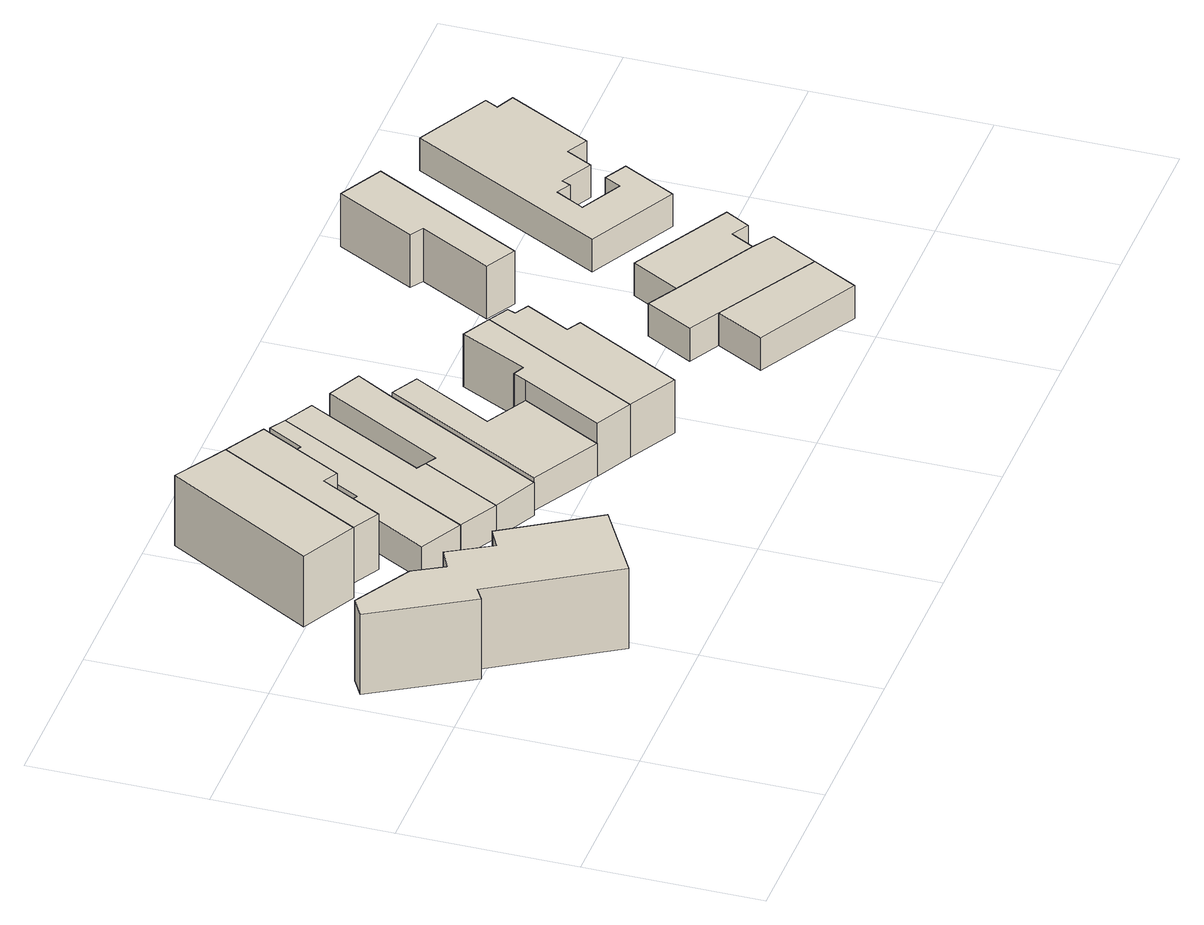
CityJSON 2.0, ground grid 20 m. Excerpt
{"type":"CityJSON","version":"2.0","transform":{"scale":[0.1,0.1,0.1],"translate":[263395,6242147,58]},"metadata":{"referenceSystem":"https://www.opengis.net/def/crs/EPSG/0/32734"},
"CityObjects":{
"building1":{"type":"Building","attributes":{"address":"4 Worcester Road Walmer Estate Cape Town","building":"house","building:levels":"2","footprint":{"type":"Polygon"},"plus_code":"C5XHXQXR+XCW","ground_height":63.74,"building_height":6.9,"roof_height":70.64},"geometry":[{"type":"Solid","lod":"1","boundaries":[[[[0,1,2,3]],[[1,4,5,2]],[[4,6,7,5]],[[6,8,9,7]],[[8,10,11,9]],[[10,12,13,11]],[[12,14,15,13]],[[14,16,17,15]],[[16,18,19,17]],[[18,20,21,19]],[[20,0,3,21]],[[3,2,5,7,9,11,13,15,17,19,21]],[[20,18,16,14,12,10,8,6,4,1,0]]]]}]},
"building2":{"type":"Building","attributes":{"address":"7 Worcester Road Walmer Estate Cape Town","building":"house","building:levels":"2","footprint":{"type":"Polygon"},"plus_code":"C5XPXWXF+XRR","ground_height":61.11,"building_height":6.9,"roof_height":68.01},"geometry":[{"type":"Solid","lod":"1","boundaries":[[[[22,23,24,25]],[[23,26,27,24]],[[26,28,29,27]],[[28,22,25,29]],[[25,24,27,29]],[[28,26,23,22]]]]}]},
"building3":{"type":"Building","attributes":{"address":"9 Worcester Road Walmer Estate Cape Town","building":"house","building:levels":"2","footprint":{"type":"Polygon"},"plus_code":"C6X4X2X3+X7V","ground_height":61.11,"building_height":6.9,"roof_height":68.01},"geometry":[{"type":"Solid","lod":"1","boundaries":[[[[30,31,25,24]],[[31,32,33,25]],[[32,34,35,33]],[[34,36,37,35]],[[36,38,39,37]],[[38,30,24,39]],[[24,25,33,35,37,39]],[[38,36,34,32,31,30]]]]}]},
"building4":{"type":"Building","attributes":{"address":"11 Worcester Road Walmer Estate Cape Town","building":"house","building:levels":"1","footprint":{"type":"Polygon"},"plus_code":"C6X7X6XH+XQW","ground_height":61.11,"building_height":4.1,"roof_height":65.21},"geometry":[{"type":"Solid","lod":"1","boundaries":[[[[40,41,42,43]],[[41,44,45,42]],[[44,46,47,45]],[[46,48,49,47]],[[48,50,51,49]],[[50,52,53,51]],[[52,54,55,53]],[[54,40,43,55]],[[43,42,45,47,49,51,53,55]],[[54,52,50,48,46,44,41,40]]]]}]},
"building5":{"type":"Building","attributes":{"address":"13 Worcester Road Walmer Estate Cape Town","building":"house","building:levels":"1","footprint":{"type":"Polygon"},"plus_code":"C6XGXXXP+XXR","ground_height":61.11,"building_height":4.1,"roof_height":65.21},"geometry":[{"type":"Solid","lod":"1","boundaries":[[[[40,56,57,43]],[[56,58,59,57]],[[58,60,61,59]],[[60,62,63,61]],[[62,41,42,63]],[[41,40,43,42]],[[43,57,59,61,63,42]],[[41,62,60,58,56,40]]]]}]},
"building6":{"type":"Building","attributes":{"address":"15 Walmer Estate Cape Town","building":"house","building:levels":"1","footprint":{"type":"Polygon"},"plus_code":"C6XRXFXJ+XCR","ground_height":61.11,"building_height":4.1,"roof_height":65.21},"geometry":[{"type":"Solid","lod":"1","boundaries":[[[[64,65,66,67]],[[65,68,69,66]],[[68,70,71,69]],[[70,72,73,71]],[[72,58,59,73]],[[58,56,57,59]],[[56,64,67,57]],[[67,66,69,71,73,59,57]],[[56,58,72,70,68,65,64]]]]}]},
"building7":{"type":"Building","attributes":{"address":"17 Worcester Road Walmer Estate Cape Town","building":"house","building:levels":"1","footprint":{"type":"Polygon"},"plus_code":"C6XVXMX4+XFR","ground_height":61.67,"building_height":4.1,"roof_height":65.77},"geometry":[{"type":"Solid","lod":"1","boundaries":[[[[74,75,67,76,77,66]],[[75,78,79,76,67]],[[78,80,81,79]],[[80,82,83,81]],[[82,84,85,83]],[[84,74,66,77,85]],[[77,76,79,81,83,85]],[[84,82,80,78,75,74]]]]}]},
"building8":{"type":"Building","attributes":{"address":"19 Worcester Road Walmer Estate Cape Town","building":"house","building:levels":"1","footprint":{"type":"Polygon"},"plus_code":"C7X5XQX5+XVV","ground_height":64.19,"building_height":4.1,"roof_height":68.29},"geometry":[{"type":"Solid","lod":"1","boundaries":[[[[80,78,79,86,87,81]],[[78,88,89,86,79]],[[88,90,91,89]],[[90,92,93,91]],[[92,94,95,93]],[[94,96,97,95]],[[96,80,81,87,97]],[[87,86,89,91,93,95,97]],[[96,94,92,90,88,78,80]]]]}]},
"building9":{"type":"Building","attributes":{"address":"21 Worcester Road Walmer Estate Cape Town","building":"house","building:levels":"1","footprint":{"type":"Polygon"},"plus_code":"C7XCXWXW+X3W","ground_height":64.19,"building_height":4.1,"roof_height":68.29},"geometry":[{"type":"Solid","lod":"1","boundaries":[[[[88,98,99,89]],[[98,100,101,99]],[[100,102,103,101]],[[102,104,105,103]],[[104,106,107,105]],[[106,108,109,107]],[[108,90,91,109]],[[90,88,89,91]],[[89,99,101,103,105,107,109,91]],[[90,108,106,104,102,100,98,88]]]]}]},
"building10":{"type":"Building","attributes":{"address":"23A Worcester Road Walmer Estate Cape Town","building":"house","building:levels":"1","footprint":{"type":"Polygon"},"plus_code":"C8X8X2XM+XQV","ground_height":63.92,"building_height":4.1,"roof_height":68.02},"geometry":[{"type":"Solid","lod":"1","boundaries":[[[[110,111,112,113]],[[111,114,115,112]],[[114,116,117,115]],[[116,110,113,117]],[[113,112,115,117]],[[116,114,111,110]]]]}]},
"building11":{"type":"Building","attributes":{"address":"23B Worcester Road Walmer Estate Cape Town","building":"house","building:levels":"1","footprint":{"type":"Polygon"},"plus_code":"C8X7XXXG+XVV","ground_height":63.92,"building_height":4.1,"roof_height":68.02},"geometry":[{"type":"Solid","lod":"1","boundaries":[[[[111,110,113,112]],[[110,118,119,113]],[[118,120,121,119]],[[120,122,123,121]],[[122,124,125,123]],[[124,126,127,125]],[[126,111,112,127]],[[112,113,119,121,123,125,127]],[[126,124,122,120,118,110,111]]]]}]},
"building12":{"type":"Building","attributes":{"address":"23C Worcester Road Walmer Estate Cape Town","building":"house","building:levels":"1","footprint":{"type":"Polygon"},"plus_code":"C8XFX7X5+X2X","ground_height":63.92,"building_height":4.1,"roof_height":68.02},"geometry":[{"type":"Solid","lod":"1","boundaries":[[[[122,120,121,123]],[[120,128,129,121]],[[128,130,131,129]],[[130,132,133,131]],[[132,134,135,133]],[[134,122,123,135]],[[123,121,129,131,133,135]],[[134,132,130,128,120,122]]]]}]},
"building13":{"type":"Building","attributes":{"address":"22 Chester Road Walmer Estate Cape Town","building":"house","building:levels":"1","footprint":{"type":"Polygon"},"plus_code":"C8XGXGX3+X5V","ground_height":61.24,"building_height":4.1,"roof_height":65.34},"geometry":[{"type":"Solid","lod":"1","boundaries":[[[[136,137,138,139]],[[137,140,141,138]],[[140,142,143,141]],[[142,144,145,143]],[[144,146,147,145]],[[146,136,139,147]],[[139,138,141,143,145,147]],[[146,144,142,140,137,136]]]]}]},
"building14":{"type":"Building","attributes":{"address":"26 Chester Road Walmer Estate Cape Town","building":"house","building:levels":"1","footprint":{"type":"Polygon"},"plus_code":"C9X9XCX6+XCW","ground_height":60.73,"building_height":4.1,"roof_height":64.83},"geometry":[{"type":"Solid","lod":"1","boundaries":[[[[148,149,150,151]],[[149,152,153,150]],[[152,154,155,153]],[[154,156,157,155]],[[156,158,159,157]],[[158,160,161,159]],[[160,162,163,161]],[[162,164,165,163]],[[164,166,167,165]],[[166,168,169,167]],[[168,170,171,169]],[[170,172,173,171]],[[172,174,175,173]],[[174,176,177,175]],[[176,178,179,177]],[[178,148,151,179]],[[151,150,153,155,157,159,161,163,165,167,169,171,173,175,177,179]],[[178,176,174,172,170,168,166,164,162,160,158,156,154,152,149,148]]]]}]}
},
"vertices":[
[2,302,26],[66,192,26],[66,192,126],[2,302,126],[81,201,26],[81,201,126],[164,64,26],[164,64,126],[250,114,26],[250,114,126],[186,218,26],[186,218,126],[163,206,26],[163,206,126],[135,255,26],[135,255,126],[111,243,26],[111,243,126],[92,277,26],[92,277,126],[24,315,26],[24,315,126],
[184,367,12],[278,535,12],[278,535,100],[184,367,100],[218,571,12],[218,571,100],[119,400,12],[119,400,100],
[278,535,31],[184,367,31],[215,350,31],[215,350,100],[255,422,31],[255,422,100],[272,413,31],[272,413,100],[325,509,31],[325,509,100],
[260,276,31],[385,505,31],[385,505,72],[260,276,72],[367,516,31],[367,516,72],[344,475,31],[344,475,72],[327,484,31],[327,484,72],[277,393,31],[277,393,72],[265,400,31],[265,400,72],[211,302,31],[211,302,72],
[305,252,31],[305,252,72],[355,344,31],[355,344,72],[344,350,31],[344,350,72],[419,487,31],[419,487,72],
[356,227,31],[458,413,31],[458,413,72],[356,227,72],[484,457,31],[484,457,72],[445,476,31],[445,476,72],[367,337,31],[367,337,72],
[458,413,37],[356,227,37],[356,227,78],[458,413,78],[434,184,37],[434,184,78],[486,278,37],[486,278,78],[438,304,37],[438,304,78],[489,396,37],[489,396,78],
[434,184,103],[486,278,103],[477,162,37],[477,162,103],[579,347,37],[579,347,103],[546,364,37],[546,364,103],[507,287,37],[507,287,103],[494,293,37],[494,293,103],
[533,132,37],[533,132,103],[602,256,37],[602,256,103],[586,265,37],[586,265,103],[614,316,37],[614,316,103],[598,325,37],[598,325,103],[602,334,37],[602,334,103],
[784,61,59],[666,127,59],[666,127,100],[784,61,100],[636,72,59],[636,72,100],[755,9,59],[755,9,100],
[814,115,59],[814,115,100],[790,130,59],[790,130,100],[694,182,59],[694,182,100],[660,201,59],[660,201,100],[630,147,59],[630,147,100],
[805,157,59],[805,157,100],[825,146,59],[825,146,100],[841,174,59],[841,174,100],[725,237,59],[725,237,100],
[789,574,7],[740,483,7],[740,483,73],[789,574,73],[755,474,7],[755,474,73],[710,391,7],[710,391,73],[745,372,7],[745,372,73],[840,547,7],[840,547,73],
[916,529,27],[796,305,27],[796,305,68],[916,529,68],[899,251,27],[899,251,68],[932,312,27],[932,312,68],[906,326,27],[906,326,68],[896,307,27],[896,307,68],[848,332,27],[848,332,68],[866,365,27],[866,365,68],[882,356,27],[882,356,68],[887,366,27],[887,366,68],[923,347,27],[923,347,68],[939,377,27],[939,377,68],[963,364,27],[963,364,68],[1014,460,27],[1014,460,68],[993,470,27],[993,470,68],[1001,485,27],[1001,485,68]
]}
